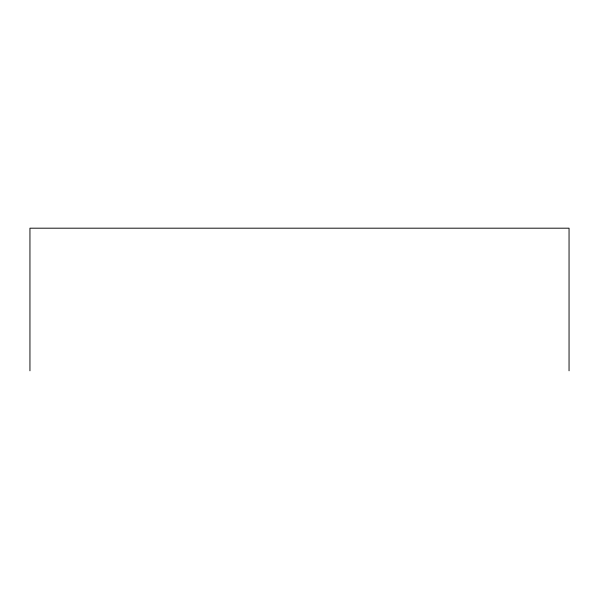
<?xml version="1.0" encoding="UTF-8"?>
<svg xmlns="http://www.w3.org/2000/svg" width="599" height="599" viewBox="0 0 599 599"><rect width="100%" height="100%" fill="white"/><g stroke="black" fill="none" stroke-linecap="round" stroke-linejoin="round"><path stroke-width="0.9" d="M569.05 370.811L569.05 228.189L29.95 228.189L29.95 370.811"/></g></svg>
